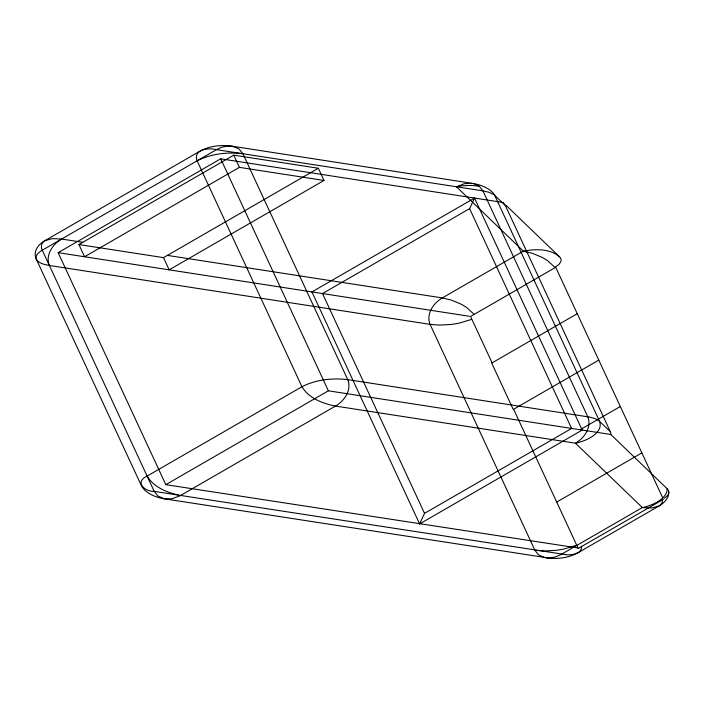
<?xml version="1.0" encoding="UTF-8"?>
<svg xmlns="http://www.w3.org/2000/svg" width="704" height="704" viewBox="0 0 704 704"><rect width="100%" height="100%" fill="white"/><g stroke="black" fill="none" stroke-linecap="round" stroke-linejoin="round"><path stroke-width="1.06" d="M503.105 202.488L220.713 158.805L58.142 252.666L165.818 484.669L328.39 390.808L610.782 434.491L667.198 488.805C667.066 496.118 660.035 500.755 654.139 503.659A41.483 23.945 0 0 1 644.75 507.012L642.365 507.575L560.472 554.84L554.734 557.137L548.574 558.008L164.886 498.89A33.519 19.351 0 0 1 141.178 485.206L36.344 259.31C34.742 255.191 39.222 251.997 42.284 250.21L216.462 149.644L221.074 147.497L226.142 146.221L232.223 146.212L472.243 183.348A33.519 19.351 0 0 1 490.758 190.722L492.219 191.998A22.202 12.813 0 0 1 494.701 195.342L505.437 205.682L610.28 431.587L598.655 420.499L594.915 418.554L589.732 417.111L347.741 379.632C332.297 377.793 315.92 379.597 301.954 386.716L147.127 476.106C134.209 481.844 144.505 491.665 154.211 491.374L178.094 495.062M668.668 494.006L668.8 492.034A11.194 6.459 0 0 0 667.198 488.805M419.619 523.926L424.53 513.357L322.52 293.559L469.603 208.639L474.514 198.07L582.19 430.074L419.619 523.926L311.942 291.922L474.514 198.07M82.79 242.308L61.635 239.034C52.8 244.033 45.118 255.174 49.368 265.47L430.065 324.368L439.454 325.09L450.727 324.482A57.842 33.396 0 0 0 459.342 323.092L471.451 319.431M78.918 244.543L233.746 155.153L318.34 168.238L324.007 180.453L169.18 269.843L163.513 257.629L78.918 244.543L84.586 256.749L239.413 167.367L324.007 180.453M163.513 257.629L318.34 168.238M577.254 313.702L492.105 362.868L470.571 316.466L555.72 267.3L662.763 497.939M513.638 409.262L598.796 360.105M424.53 513.357L571.613 428.437L469.603 208.639M580.844 429.299L597.441 419.716M598.558 419.074L620.33 406.498M556.706 502.066L641.863 452.901M663.397 499.303L578.239 548.469L514.017 410.089M559.574 256.784A11.563 6.67 0 0 1 560.701 261.941L558.835 264.51L554.928 267.37L547.835 260.867A57.807 33.378 0 0 0 541.675 257.18L532.356 253.317L523.354 251.152L456.482 186.78L464.429 183.665L472.243 183.348M197.111 160.82C211.077 153.701 227.462 151.897 242.898 153.736L482.918 190.863L489.306 192.377L493.821 194.603L494.692 195.342L599.535 421.238C602.897 429.924 593.331 436.665 586.45 439.666A41.527 23.971 0 0 1 578.257 442.534L575.485 443.203L335.474 406.076C322.802 403.621 308.871 398.297 301.954 386.716L197.111 160.82C192.658 149.336 209.009 147.523 216.462 149.644L242.282 153.639M577.914 547.976L165.818 484.669M576.294 545.336L564.177 548.988A57.842 33.396 0 0 1 555.57 550.378L544.289 550.986L534.908 550.264L430.065 324.368C425.814 314.063 433.497 302.931 442.332 297.924L523.354 251.152C535.216 248.934 549.287 248.424 559.17 256.45M164.886 498.89L171.996 498.714L179.775 495.942L335.474 406.076C344.309 401.069 351.991 389.937 347.741 379.632L242.898 153.736L238.938 148.905L232.223 146.212A33.519 19.351 0 0 0 199.848 151.228L45.021 240.61C41.466 242.299 40.401 246.902 42.284 250.21L154.211 491.374L157.978 496.056L164.322 498.793M61.635 239.034L52.404 238.603L45.021 240.61A33.519 19.351 0 0 0 36.344 259.31C39.01 263.692 44.739 264.554 49.368 265.47M167.385 255.394L442.332 297.924L451.334 300.098L460.654 303.952A57.807 33.378 0 0 1 466.814 307.648L473.906 314.142M58.142 252.666L311.643 291.878M311.942 291.922L469.489 316.298M479.125 186.208L472.041 185.425L463.294 185.698A39.257 22.66 0 0 0 456.482 186.78M545.019 557.691L538.674 554.954L534.908 550.264M473.889 183.682L479.362 186.349L482.918 190.863L587.761 416.768C592.002 427.064 584.329 438.205 575.485 443.203L642.365 507.575L651.939 507.98L658.979 506A11.387 6.574 0 0 0 660.713 504.706L662.306 502.269L662.596 499.374M506.167 205.436L559.522 256.802M147.127 476.106C154.044 487.687 167.974 493.011 180.646 495.458L567.512 554.893L572.994 554.479L577.958 552.772L658.979 506A33.519 19.351 0 0 0 668.474 495.018M491.638 362.938L513.137 409.253M233.746 155.153L239.413 167.367M220.713 158.805L328.39 390.808M581.574 546.154L581.284 549.05L579.691 551.487A11.387 6.574 0 0 1 577.966 552.772A33.519 19.351 0 0 1 545.582 557.788M664.409 498.177A20.187 11.66 0 0 0 668.184 494.498L668.298 494.146A13.094 7.559 0 0 0 668.809 492.034M610.254 431.587A14.564 8.404 0 0 1 610.817 434.491M503.078 202.497A24.2 13.974 0 0 1 505.472 205.682"/></g></svg>
